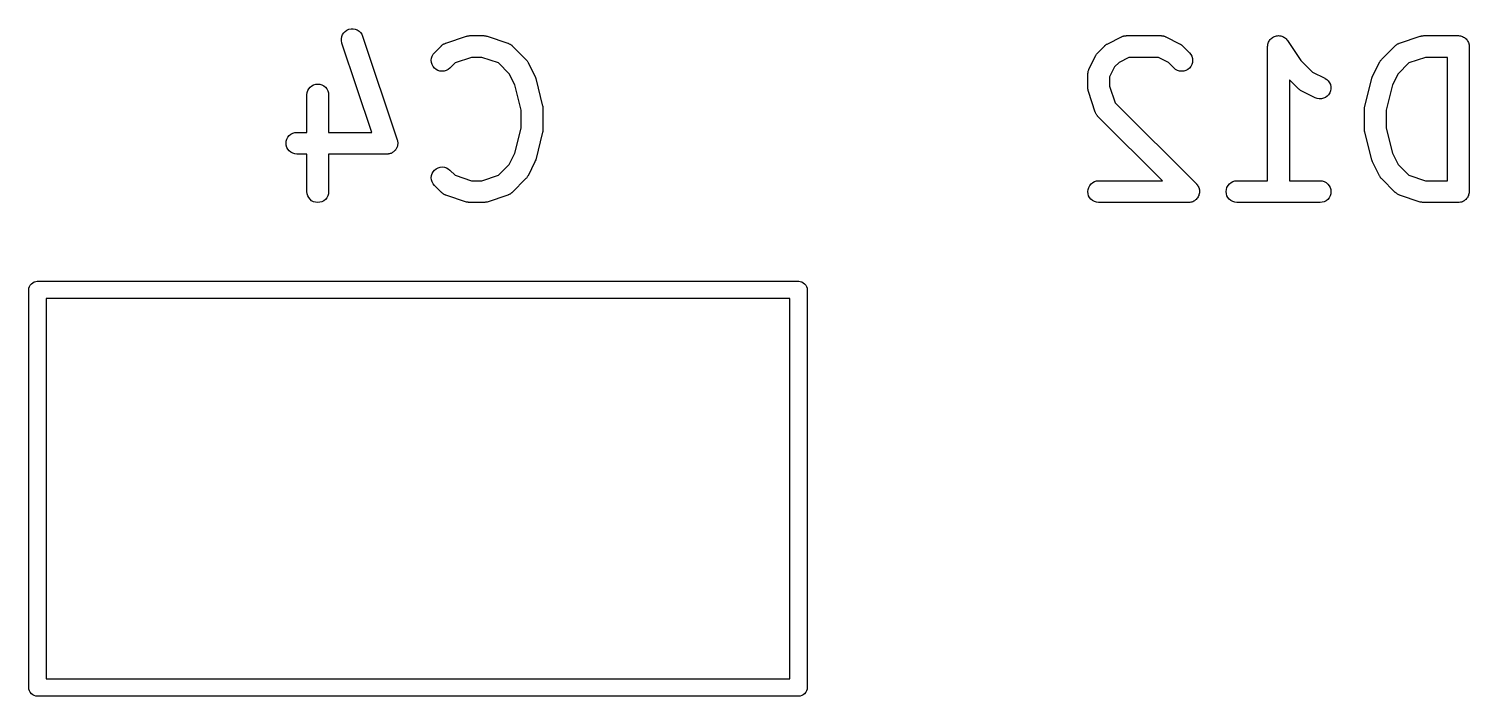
# Model space of a CAD drawing. Extents: x 82.3 to 113.6, y -103.4 to -64.8.
# Drawn here: x 84.57 to 94.49, y -103.43 to -98.83 of the extents above; entities that cross this region are included whole.
import ezdxf

# ---------------------------------------------------------------- set-up
doc = ezdxf.new("R2010")
doc.units = 0
doc.layers.add('BLACK', color=7, linetype='CONTINUOUS')

msp = doc.modelspace()

# ---------------------------------------------------------------- linework, layer by layer
at = {"layer": 'BLACK', "linetype": 'CONTINUOUS'}
for p, q in [((86.7229, -98.8985), (86.7255, -98.8841)), ((86.7255, -98.8841), (86.7309, -98.8705)), ((86.7309, -98.8705), (86.7388, -98.8582)), ((86.7388, -98.8582), (86.749, -98.8477)), ((86.749, -98.8477), (86.761, -98.8393)), ((86.761, -98.8393), (86.7744, -98.8334)), ((86.7744, -98.8334), (86.7887, -98.8303)), ((86.7887, -98.8303), (86.8033, -98.83)), ((86.8033, -98.83), (86.8177, -98.8325)), ((86.8177, -98.8325), (86.8314, -98.8378)), ((86.8314, -98.8378), (86.8438, -98.8456)), ((86.8438, -98.8456), (86.8544, -98.8557)), ((86.8544, -98.8557), (86.8628, -98.8677)), ((86.8628, -98.8677), (86.8688, -98.881)), ((86.8688, -98.881), (87.1069, -99.5953)), ((87.4406, -98.9288), (87.5834, -98.8812)), ((87.5834, -98.8812), (87.5844, -98.8809)), ((87.5844, -98.8809), (87.5885, -98.88)), ((87.5885, -98.88), (87.5926, -98.8788)), ((87.5926, -98.8788), (87.5957, -98.8785)), ((87.5957, -98.8785), (87.5987, -98.8779)), ((87.5987, -98.8779), (87.6029, -98.8778)), ((87.6029, -98.8778), (87.6071, -98.8774)), ((87.6071, -98.8774), (87.7024, -98.8774)), ((87.7024, -98.8774), (87.7034, -98.8774)), ((87.7034, -98.8774), (87.7076, -98.8779)), ((87.7076, -98.8779), (87.7118, -98.878)), ((87.7118, -98.878), (87.7149, -98.8787)), ((87.7149, -98.8787), (87.718, -98.879)), ((87.718, -98.879), (87.722, -98.8803)), ((87.722, -98.8803), (87.7261, -98.8812)), ((87.7261, -98.8812), (87.869, -98.9288)), ((91.9998, -98.9329), (92.095, -98.8853)), ((92.095, -98.8853), (92.096, -98.8848)), ((92.096, -98.8848), (92.098, -98.8841)), ((92.098, -98.8841), (92.1, -98.883)), ((92.1, -98.883), (92.1049, -98.8816)), ((92.1049, -98.8816), (92.1097, -98.8798)), ((92.1097, -98.8798), (92.1119, -98.8794)), ((92.1119, -98.8794), (92.114, -98.8788)), ((92.114, -98.8788), (92.1191, -98.8783)), ((92.1191, -98.8783), (92.1242, -98.8775)), ((92.1242, -98.8775), (92.1264, -98.8776)), ((92.1264, -98.8776), (92.1286, -98.8774)), ((92.1286, -98.8774), (92.3667, -98.8774)), ((92.3667, -98.8774), (92.3677, -98.8774)), ((92.3677, -98.8774), (92.3699, -98.8776)), ((92.3699, -98.8776), (92.3721, -98.8776)), ((92.3721, -98.8776), (92.3772, -98.8784)), ((92.3772, -98.8784), (92.3823, -98.879)), ((92.3823, -98.879), (92.3844, -98.8797)), ((92.3844, -98.8797), (92.3865, -98.8801)), ((92.3865, -98.8801), (92.3913, -98.8819)), ((92.3913, -98.8819), (92.3962, -98.8834)), ((92.3962, -98.8834), (92.3981, -98.8845)), ((92.3981, -98.8845), (92.4002, -98.8853)), ((92.4002, -98.8853), (92.4954, -98.9329)), ((93.1237, -98.8988), (93.1293, -98.8943)), ((93.1293, -98.8943), (93.135, -98.8897)), ((93.135, -98.8897), (93.1351, -98.8897)), ((93.1351, -98.8896), (93.1414, -98.8863)), ((93.1351, -98.8897), (93.1351, -98.8896)), ((93.1414, -98.8863), (93.148, -98.8829)), ((93.148, -98.8829), (93.1481, -98.8828)), ((93.148, -98.8829), (93.148, -98.8829)), ((93.1481, -98.8828), (93.155, -98.8808)), ((93.155, -98.8808), (93.162, -98.8787)), ((93.162, -98.8787), (93.1621, -98.8787)), ((93.1621, -98.8787), (93.1692, -98.8781)), ((93.1621, -98.8787), (93.1621, -98.8787)), ((93.1692, -98.8781), (93.1766, -98.8774)), ((93.1766, -98.8774), (93.1767, -98.8774)), ((93.1767, -98.8774), (93.1767, -98.8774)), ((93.1767, -98.8774), (93.1838, -98.8781)), ((93.1838, -98.8781), (93.1912, -98.8789)), ((93.1912, -98.8789), (93.1912, -98.8789)), ((93.1912, -98.8789), (93.1913, -98.8789)), ((93.1913, -98.8789), (93.1983, -98.8811)), ((93.1983, -98.8811), (93.2051, -98.8832)), ((93.2051, -98.8832), (93.2052, -98.8832)), ((93.2052, -98.8832), (93.2053, -98.8832)), ((93.2053, -98.8832), (93.2119, -98.8868)), ((93.2119, -98.8868), (93.218, -98.8901)), ((93.218, -98.8901), (93.2181, -98.8902)), ((93.2181, -98.8902), (93.2181, -98.8902)), ((93.2181, -98.8902), (93.2237, -98.8948)), ((93.2237, -98.8948), (93.2293, -98.8994)), ((94.0096, -98.9288), (94.1525, -98.8812)), ((94.1525, -98.8812), (94.1535, -98.8809)), ((94.1535, -98.8809), (94.1576, -98.88)), ((94.1576, -98.88), (94.1616, -98.8788)), ((94.1616, -98.8788), (94.1647, -98.8785)), ((94.1647, -98.8785), (94.1678, -98.8779)), ((94.1678, -98.8779), (94.172, -98.8778)), ((94.172, -98.8778), (94.1762, -98.8774)), ((94.1762, -98.8774), (94.4143, -98.8774)), ((94.4143, -98.8774), (94.4148, -98.8774)), ((94.4148, -98.8774), (94.4148, -98.8774)), ((94.4148, -98.8774), (94.4148, -98.8774)), ((94.4148, -98.8774), (94.4153, -98.8774)), ((94.4153, -98.8774), (94.4224, -98.8782)), ((94.4224, -98.8782), (94.4294, -98.8789)), ((94.4294, -98.8789), (94.4296, -98.879)), ((94.4296, -98.879), (94.4299, -98.879)), ((94.4299, -98.879), (94.4366, -98.8811)), ((94.4366, -98.8811), (94.4433, -98.8832)), ((94.4433, -98.8832), (94.4436, -98.8834)), ((94.4436, -98.8834), (94.4438, -98.8834)), ((94.4438, -98.8834), (94.45, -98.8869)), ((94.45, -98.8869), (94.4562, -98.8902)), ((94.4562, -98.8902), (94.4564, -98.8904)), ((94.4564, -98.8904), (94.4567, -98.8905)), ((94.4567, -98.8905), (94.4621, -98.895)), ((94.4621, -98.895), (94.4675, -98.8995)), ((86.7231, -98.9132), (86.7229, -98.8985)), ((86.7261, -98.9275), (86.7231, -98.9132)), ((86.7265, -98.9285), (86.7261, -98.9275)), ((86.9317, -99.544), (86.7265, -98.9285)), ((87.3543, -99.0059), (87.3636, -98.9946)), ((87.3636, -98.9946), (87.4113, -98.947)), ((87.4113, -98.947), (87.412, -98.9462)), ((87.412, -98.9462), (87.4137, -98.9449)), ((87.4137, -98.9449), (87.4152, -98.9433)), ((87.4152, -98.9433), (87.4194, -98.9403)), ((87.4194, -98.9403), (87.4234, -98.9371)), ((87.4234, -98.9371), (87.4254, -98.9361)), ((87.4254, -98.9361), (87.4272, -98.9348)), ((87.4272, -98.9348), (87.4319, -98.9327)), ((87.4319, -98.9327), (87.4364, -98.9304)), ((87.4364, -98.9304), (87.4386, -98.9297)), ((87.4386, -98.9297), (87.4406, -98.9288)), ((87.869, -98.9288), (87.8699, -98.9292)), ((87.8699, -98.9292), (87.8719, -98.9301)), ((87.8719, -98.9301), (87.8741, -98.9308)), ((87.8741, -98.9308), (87.8786, -98.9332)), ((87.8786, -98.9332), (87.8832, -98.9353)), ((87.8832, -98.9353), (87.885, -98.9366)), ((87.885, -98.9366), (87.887, -98.9377)), ((87.887, -98.9377), (87.8909, -98.9409)), ((87.8909, -98.9409), (87.8951, -98.9439)), ((87.8951, -98.9439), (87.8966, -98.9456)), ((87.8966, -98.9456), (87.8983, -98.947)), ((87.8983, -98.947), (87.9935, -99.0422)), ((91.93, -98.9978), (91.9327, -98.9946)), ((91.9327, -98.9946), (91.9803, -98.947)), ((91.9803, -98.947), (91.981, -98.9462)), ((91.981, -98.9462), (91.9843, -98.9436)), ((91.9843, -98.9436), (91.9874, -98.9407)), ((91.9874, -98.9407), (91.99, -98.939)), ((91.99, -98.939), (91.9925, -98.9371)), ((91.9925, -98.9371), (91.9962, -98.9352)), ((91.9962, -98.9352), (91.9998, -98.9329)), ((92.4954, -98.9329), (92.4964, -98.9334)), ((92.4964, -98.9334), (92.4999, -98.9357)), ((92.4999, -98.9357), (92.5036, -98.9377)), ((92.5036, -98.9377), (92.506, -98.9397)), ((92.506, -98.9397), (92.5087, -98.9414)), ((92.5087, -98.9414), (92.5117, -98.9443)), ((92.5117, -98.9443), (92.5149, -98.947)), ((92.5149, -98.947), (92.5626, -98.9946)), ((92.5626, -98.9946), (92.5633, -98.9953)), ((92.5633, -98.9953), (92.5724, -99.0068)), ((93.1012, -98.9513), (93.102, -98.9442)), ((93.1012, -98.9514), (93.1012, -98.9513)), ((93.1012, -98.9515), (93.1012, -98.9514)), ((93.1012, -98.9514), (93.1012, -98.9514)), ((93.1012, -98.9524), (93.1012, -98.9515)), ((93.1012, -99.8774), (93.1012, -98.9524)), ((93.102, -98.9442), (93.1028, -98.9369)), ((93.1028, -98.9368), (93.1051, -98.9296)), ((93.1028, -98.9369), (93.1028, -98.9368)), ((93.1028, -98.9368), (93.1028, -98.9368)), ((93.1051, -98.9296), (93.1072, -98.9229)), ((93.1072, -98.9229), (93.1073, -98.9228)), ((93.1072, -98.9229), (93.1072, -98.9229)), ((93.1073, -98.9228), (93.1109, -98.9162)), ((93.1109, -98.9162), (93.1142, -98.9101)), ((93.1142, -98.9101), (93.1143, -98.9101)), ((93.1143, -98.91), (93.1191, -98.9043)), ((93.1143, -98.9101), (93.1143, -98.91)), ((93.1191, -98.9043), (93.1236, -98.8989)), ((93.1236, -98.8989), (93.1237, -98.8988)), ((93.1237, -98.8988), (93.1237, -98.8988)), ((93.2293, -98.8994), (93.2294, -98.8995)), ((93.2294, -98.8995), (93.2294, -98.8995)), ((93.2294, -98.8995), (93.2339, -98.905)), ((93.2339, -98.905), (93.2386, -98.9108)), ((93.2386, -98.9108), (93.3297, -99.0475)), ((93.8851, -99.0422), (93.9803, -98.947)), ((93.9803, -98.947), (93.981, -98.9462)), ((93.981, -98.9462), (93.9828, -98.9449)), ((93.9828, -98.9449), (93.9843, -98.9433)), ((93.9843, -98.9433), (93.9885, -98.9403)), ((93.9885, -98.9403), (93.9925, -98.9371)), ((93.9925, -98.9371), (93.9944, -98.9361)), ((93.9944, -98.9361), (93.9962, -98.9348)), ((93.9962, -98.9348), (94.0009, -98.9327)), ((94.0009, -98.9327), (94.0055, -98.9304)), ((94.0055, -98.9304), (94.0076, -98.9297)), ((94.0076, -98.9297), (94.0096, -98.9288)), ((94.4675, -98.8995), (94.4677, -98.8997)), ((94.4677, -98.8997), (94.4679, -98.8999)), ((94.4679, -98.8999), (94.4723, -98.9054)), ((94.4723, -98.9054), (94.4768, -98.9109)), ((94.4768, -98.9109), (94.4769, -98.9111)), ((94.4769, -98.9111), (94.477, -98.9113)), ((94.477, -98.9113), (94.4803, -98.9176)), ((94.4803, -98.9176), (94.4836, -98.9238)), ((94.4836, -98.9238), (94.4837, -98.9241)), ((94.4837, -98.9241), (94.4838, -98.9243)), ((94.4838, -98.9243), (94.4858, -98.9311)), ((94.4858, -98.9311), (94.4879, -98.9378)), ((94.4879, -98.9378), (94.4879, -98.9381)), ((94.4879, -98.9381), (94.488, -98.9383)), ((94.488, -98.9383), (94.4886, -98.9453)), ((94.4886, -98.9453), (94.4893, -98.9524)), ((94.4893, -98.9524), (94.4893, -99.9524)), ((87.3417, -99.0474), (87.3431, -99.0328)), ((87.343, -99.0619), (87.3417, -99.0474)), ((87.3472, -99.076), (87.343, -99.0619)), ((87.3431, -99.0328), (87.3474, -99.0188)), ((87.3541, -99.0889), (87.3472, -99.076)), ((87.3474, -99.0188), (87.3543, -99.0059)), ((87.3633, -99.1003), (87.3541, -99.0889)), ((87.5048, -99.0656), (87.4697, -99.1007)), ((87.6193, -99.0274), (87.5048, -99.0656)), ((87.6902, -99.0274), (87.6193, -99.0274)), ((87.8047, -99.0656), (87.6902, -99.0274)), ((87.8788, -99.1397), (87.8047, -99.0656)), ((87.9935, -99.0422), (87.9942, -99.0429)), ((87.9942, -99.0429), (87.9969, -99.0462)), ((87.9969, -99.0462), (87.9998, -99.0493)), ((87.9998, -99.0493), (88.0014, -99.052)), ((88.0014, -99.052), (88.0034, -99.0544)), ((88.0034, -99.0544), (88.0053, -99.0581)), ((88.0053, -99.0581), (88.0076, -99.0617)), ((88.0076, -99.0617), (88.0552, -99.1569)), ((91.871, -99.1093), (91.9186, -99.0141)), ((91.9186, -99.0141), (91.9191, -99.0131)), ((91.9191, -99.0131), (91.9214, -99.0096)), ((91.9214, -99.0096), (91.9234, -99.0059)), ((91.9234, -99.0059), (91.9254, -99.0035)), ((91.9254, -99.0035), (91.9271, -99.0009)), ((91.9271, -99.0009), (91.93, -98.9978)), ((92.0474, -99.092), (92.0131, -99.1606)), ((92.0778, -99.0616), (92.0474, -99.092)), ((92.1463, -99.0274), (92.0778, -99.0616)), ((92.349, -99.0274), (92.1463, -99.0274)), ((92.4175, -99.0616), (92.349, -99.0274)), ((92.4565, -99.1007), (92.4175, -99.0616)), ((92.5716, -99.0898), (92.5622, -99.101)), ((92.5786, -99.0769), (92.5716, -99.0898)), ((92.5724, -99.0068), (92.5792, -99.0198)), ((92.5829, -99.063), (92.5786, -99.0769)), ((92.5792, -99.0198), (92.5832, -99.0338)), ((92.5845, -99.0484), (92.5829, -99.063)), ((92.5832, -99.0338), (92.5845, -99.0484)), ((93.3297, -99.0475), (93.4111, -99.1288)), ((93.8234, -99.1569), (93.871, -99.0617)), ((93.871, -99.0617), (93.8715, -99.0608)), ((93.8715, -99.0608), (93.8738, -99.0572)), ((93.8738, -99.0572), (93.8758, -99.0535)), ((93.8758, -99.0535), (93.8778, -99.0511)), ((93.8778, -99.0511), (93.8795, -99.0485)), ((93.8795, -99.0485), (93.8824, -99.0455)), ((93.8824, -99.0455), (93.8851, -99.0422)), ((94.0738, -99.0656), (93.9997, -99.1397)), ((94.1884, -99.0274), (94.0738, -99.0656)), ((94.3393, -99.0274), (94.1884, -99.0274)), ((94.3393, -99.8774), (94.3393, -99.0274)), ((87.3745, -99.1097), (87.3633, -99.1003)), ((87.3874, -99.1167), (87.3745, -99.1097)), ((87.4013, -99.121), (87.3874, -99.1167)), ((87.4159, -99.1226), (87.4013, -99.121)), ((87.4305, -99.1213), (87.4159, -99.1226)), ((87.4445, -99.1173), (87.4305, -99.1213)), ((87.4575, -99.1105), (87.4445, -99.1173)), ((87.469, -99.1014), (87.4575, -99.1105)), ((87.4697, -99.1007), (87.469, -99.1014)), ((87.9173, -99.2167), (87.8788, -99.1397)), ((88.0552, -99.1569), (88.0556, -99.1579)), ((88.0556, -99.1579), (88.0558, -99.1582)), ((88.0558, -99.1582), (88.0559, -99.1585)), ((88.0559, -99.1585), (88.0583, -99.1651)), ((88.0583, -99.1651), (88.0607, -99.1716)), ((88.0607, -99.1716), (88.0607, -99.172)), ((88.0607, -99.172), (88.0609, -99.1723)), ((88.0609, -99.1723), (88.1085, -99.3628)), ((91.8631, -99.1418), (91.8633, -99.1396)), ((91.8631, -99.1429), (91.8631, -99.1418)), ((91.8631, -99.2381), (91.8631, -99.1429)), ((91.8633, -99.1374), (91.8642, -99.1324)), ((91.8633, -99.1396), (91.8633, -99.1374)), ((91.8642, -99.1324), (91.8647, -99.1273)), ((91.8647, -99.1273), (91.8654, -99.1252)), ((91.8654, -99.1252), (91.8658, -99.123)), ((91.8658, -99.123), (91.8676, -99.1182)), ((91.8676, -99.1182), (91.8692, -99.1133)), ((91.8692, -99.1133), (91.8702, -99.1114)), ((91.8702, -99.1114), (91.871, -99.1093)), ((92.0131, -99.1606), (92.0131, -99.2259)), ((92.4678, -99.1099), (92.4565, -99.1007)), ((92.4807, -99.1169), (92.4678, -99.1099)), ((92.4947, -99.1211), (92.4807, -99.1169)), ((92.5093, -99.1226), (92.4947, -99.1211)), ((92.5238, -99.1212), (92.5093, -99.1226)), ((92.5379, -99.1171), (92.5238, -99.1212)), ((92.5508, -99.1102), (92.5379, -99.1171)), ((92.5622, -99.101), (92.5508, -99.1102)), ((93.3136, -99.2435), (93.2512, -99.1811)), ((93.2512, -99.1811), (93.2512, -99.8774)), ((93.4111, -99.1288), (93.4954, -99.171)), ((93.4954, -99.171), (93.4964, -99.1715)), ((93.4964, -99.1715), (93.5087, -99.1795)), ((93.5087, -99.1795), (93.5192, -99.1897)), ((93.5192, -99.1897), (93.5275, -99.2017)), ((93.7701, -99.3628), (93.8177, -99.1723)), ((93.8177, -99.1723), (93.818, -99.1713)), ((93.818, -99.1713), (93.8181, -99.1709)), ((93.8181, -99.1709), (93.8182, -99.1706)), ((93.8182, -99.1706), (93.8207, -99.1641)), ((93.8207, -99.1641), (93.8231, -99.1576)), ((93.8231, -99.1576), (93.8233, -99.1573)), ((93.8233, -99.1573), (93.8234, -99.1569)), ((93.9997, -99.1397), (93.9612, -99.2167)), ((86.4845, -99.2847), (86.4862, -99.2701)), ((86.4845, -99.2857), (86.4845, -99.2847)), ((86.4845, -99.544), (86.4845, -99.2857)), ((86.4862, -99.2701), (86.4906, -99.2562)), ((86.4906, -99.2562), (86.4976, -99.2433)), ((86.4976, -99.2433), (86.507, -99.2321)), ((86.507, -99.2321), (86.5185, -99.223)), ((86.5185, -99.223), (86.5314, -99.2162)), ((86.5314, -99.2162), (86.5455, -99.212)), ((86.5455, -99.212), (86.56, -99.2107)), ((86.56, -99.2107), (86.5746, -99.2122)), ((86.5746, -99.2122), (86.5886, -99.2166)), ((86.5886, -99.2166), (86.6015, -99.2235)), ((86.6015, -99.2235), (86.6127, -99.2329)), ((86.6127, -99.2329), (86.622, -99.2442)), ((86.622, -99.2442), (86.6289, -99.2571)), ((86.6289, -99.2571), (86.6331, -99.2711)), ((86.6331, -99.2711), (86.6345, -99.2857)), ((86.6345, -99.2857), (86.6345, -99.544)), ((87.9607, -99.3902), (87.9173, -99.2167)), ((91.8635, -99.2423), (91.8631, -99.2381)), ((91.8636, -99.2465), (91.8635, -99.2423)), ((91.8642, -99.2495), (91.8636, -99.2465)), ((91.8645, -99.2527), (91.8642, -99.2495)), ((91.8657, -99.2567), (91.8645, -99.2527)), ((91.8666, -99.2608), (91.8657, -99.2567)), ((91.8669, -99.2618), (91.8666, -99.2608)), ((91.9146, -99.4047), (91.8669, -99.2618)), ((92.0131, -99.2259), (92.0513, -99.3404)), ((93.3169, -99.2462), (93.3136, -99.2435)), ((93.3199, -99.2491), (93.3169, -99.2462)), ((93.3225, -99.2508), (93.3199, -99.2491)), ((93.3249, -99.2528), (93.3225, -99.2508)), ((93.3287, -99.2548), (93.3249, -99.2528)), ((93.3322, -99.2571), (93.3287, -99.2548)), ((93.3331, -99.2576), (93.3322, -99.2571)), ((93.4284, -99.3052), (93.3331, -99.2576)), ((93.5107, -99.295), (93.4988, -99.3034)), ((93.5209, -99.2844), (93.5107, -99.295)), ((93.5288, -99.2721), (93.5209, -99.2844)), ((93.5275, -99.2017), (93.5333, -99.2151)), ((93.5341, -99.2585), (93.5288, -99.2721)), ((93.5333, -99.2151), (93.5364, -99.2294)), ((93.5367, -99.2441), (93.5341, -99.2585)), ((93.5364, -99.2294), (93.5367, -99.2441)), ((93.9612, -99.2167), (93.9179, -99.3902)), ((87.9607, -99.5146), (87.9607, -99.3902)), ((88.1085, -99.3628), (88.1087, -99.3638)), ((88.1087, -99.3638), (88.1089, -99.3651)), ((88.1089, -99.3651), (88.1093, -99.3664)), ((88.1093, -99.3664), (88.1099, -99.3724)), ((88.1099, -99.3724), (88.1107, -99.3783)), ((88.1107, -99.3783), (88.1106, -99.3796)), ((88.1106, -99.3796), (88.1107, -99.381)), ((88.1107, -99.381), (88.1107, -99.5238)), ((92.0513, -99.3404), (92.6102, -99.8993)), ((93.442, -99.3104), (93.4284, -99.3052)), ((93.4565, -99.3129), (93.442, -99.3104)), ((93.4711, -99.3125), (93.4565, -99.3129)), ((93.4854, -99.3093), (93.4711, -99.3125)), ((93.4988, -99.3034), (93.4854, -99.3093)), ((93.7679, -99.3772), (93.7688, -99.3713)), ((93.768, -99.3786), (93.7679, -99.3772)), ((93.7679, -99.3799), (93.768, -99.3786)), ((93.7679, -99.381), (93.7679, -99.3799)), ((93.7679, -99.5238), (93.7679, -99.381)), ((93.7688, -99.3713), (93.7695, -99.3654)), ((93.7695, -99.3654), (93.7699, -99.3641)), ((93.7699, -99.3641), (93.7701, -99.3628)), ((93.9179, -99.3902), (93.9179, -99.5146)), ((91.9155, -99.4067), (91.9146, -99.4047)), ((91.9161, -99.4088), (91.9155, -99.4067)), ((91.9184, -99.4134), (91.9161, -99.4088)), ((91.9205, -99.418), (91.9184, -99.4134)), ((91.9218, -99.4198), (91.9205, -99.418)), ((91.9228, -99.4218), (91.9218, -99.4198)), ((91.926, -99.4258), (91.9228, -99.4218)), ((91.929, -99.43), (91.926, -99.4258)), ((91.9306, -99.4315), (91.929, -99.43)), ((91.9319, -99.4332), (91.9306, -99.4315)), ((91.9327, -99.434), (91.9319, -99.4332)), ((92.3761, -99.8774), (91.9327, -99.434)), ((86.3432, -99.604), (86.3475, -99.59)), ((86.3475, -99.59), (86.3545, -99.5771)), ((86.3545, -99.5771), (86.3638, -99.5658)), ((86.3638, -99.5658), (86.3752, -99.5566)), ((86.3752, -99.5566), (86.3881, -99.5497)), ((86.3881, -99.5497), (86.4021, -99.5455)), ((86.4021, -99.5455), (86.4167, -99.544)), ((86.4167, -99.544), (86.4845, -99.544)), ((86.6345, -99.544), (86.9317, -99.544)), ((87.9173, -99.6881), (87.9607, -99.5146)), ((88.1085, -99.542), (88.0609, -99.7325)), ((88.1087, -99.5407), (88.1085, -99.542)), ((88.1091, -99.5394), (88.1087, -99.5407)), ((88.1097, -99.5335), (88.1091, -99.5394)), ((88.1106, -99.5275), (88.1097, -99.5335)), ((88.1107, -99.5249), (88.1106, -99.5262)), ((88.1106, -99.5262), (88.1106, -99.5275)), ((88.1107, -99.5238), (88.1107, -99.5249)), ((93.768, -99.5251), (93.7679, -99.5238)), ((93.7679, -99.5265), (93.768, -99.5251)), ((93.7687, -99.5324), (93.7679, -99.5265)), ((93.7693, -99.5384), (93.7687, -99.5324)), ((93.7697, -99.5397), (93.7693, -99.5384)), ((93.7698, -99.541), (93.7697, -99.5397)), ((93.7701, -99.542), (93.7698, -99.541)), ((93.8177, -99.7325), (93.7701, -99.542)), ((93.9179, -99.5146), (93.9612, -99.6881)), ((86.3417, -99.6185), (86.3432, -99.604)), ((86.343, -99.6331), (86.3417, -99.6185)), ((86.3471, -99.6471), (86.343, -99.6331)), ((86.3539, -99.6601), (86.3471, -99.6471)), ((86.3631, -99.6715), (86.3539, -99.6601)), ((86.3743, -99.6809), (86.3631, -99.6715)), ((86.3871, -99.688), (86.3743, -99.6809)), ((86.4011, -99.6924), (86.3871, -99.688)), ((87.0546, -99.6913), (87.0503, -99.6926)), ((87.0589, -99.6904), (87.0546, -99.6913)), ((87.0616, -99.6892), (87.0589, -99.6904)), ((87.0643, -99.6884), (87.0616, -99.6892)), ((87.0682, -99.6863), (87.0643, -99.6884)), ((87.0723, -99.6845), (87.0682, -99.6863)), ((87.0747, -99.6829), (87.0723, -99.6845)), ((87.0772, -99.6815), (87.0747, -99.6829)), ((87.0807, -99.6787), (87.0772, -99.6815)), ((87.0844, -99.6761), (87.0807, -99.6787)), ((87.0863, -99.6741), (87.0844, -99.6761)), ((87.0886, -99.6723), (87.0863, -99.6741)), ((87.0914, -99.6688), (87.0886, -99.6723)), ((87.0945, -99.6656), (87.0914, -99.6688)), ((87.0961, -99.6632), (87.0945, -99.6656)), ((87.0979, -99.661), (87.0961, -99.6632)), ((87.1, -99.657), (87.0979, -99.661)), ((87.1024, -99.6533), (87.1, -99.657)), ((87.1035, -99.6506), (87.1024, -99.6533)), ((87.1049, -99.6481), (87.1035, -99.6506)), ((87.1062, -99.6438), (87.1049, -99.6481)), ((87.1078, -99.6397), (87.1062, -99.6438)), ((87.1069, -99.5953), (87.1072, -99.5963)), ((87.1072, -99.5963), (87.1081, -99.6007)), ((87.1083, -99.6369), (87.1078, -99.6397)), ((87.1081, -99.6007), (87.1094, -99.605)), ((87.1092, -99.6341), (87.1083, -99.6369)), ((87.1096, -99.6297), (87.1092, -99.6341)), ((87.1094, -99.605), (87.1096, -99.6078)), ((87.1096, -99.6078), (87.1102, -99.6106)), ((87.1105, -99.6253), (87.1096, -99.6297)), ((87.1102, -99.6106), (87.1103, -99.6151)), ((87.1103, -99.6151), (87.1107, -99.6196)), ((87.1107, -99.6196), (87.1104, -99.6224)), ((87.1104, -99.6224), (87.1105, -99.6253)), ((87.8788, -99.7651), (87.9173, -99.6881)), ((93.9612, -99.6881), (93.9997, -99.7651)), ((86.4156, -99.694), (86.4011, -99.6924)), ((86.4167, -99.694), (86.4156, -99.694)), ((86.4845, -99.694), (86.4167, -99.694)), ((86.4845, -99.9524), (86.4845, -99.694)), ((87.0357, -99.694), (86.6345, -99.694)), ((86.6345, -99.694), (86.6345, -99.9524)), ((87.0402, -99.6936), (87.0357, -99.694)), ((87.0446, -99.6935), (87.0402, -99.6936)), ((87.0474, -99.6929), (87.0446, -99.6935)), ((87.0503, -99.6926), (87.0474, -99.6929)), ((87.3754, -99.7945), (87.3883, -99.7877)), ((87.3883, -99.7877), (87.4024, -99.7835)), ((87.4024, -99.7835), (87.4169, -99.7821)), ((87.4169, -99.7821), (87.4315, -99.7836)), ((87.4315, -99.7836), (87.4455, -99.7879)), ((87.4455, -99.7879), (87.4584, -99.7948)), ((87.8047, -99.8392), (87.8788, -99.7651)), ((88.0552, -99.7478), (88.0076, -99.8431)), ((88.0553, -99.7475), (88.0552, -99.7478)), ((88.0555, -99.7472), (88.0553, -99.7475)), ((88.0579, -99.7407), (88.0555, -99.7472)), ((88.0604, -99.7342), (88.0579, -99.7407)), ((88.0605, -99.7338), (88.0604, -99.7342)), ((88.0606, -99.7335), (88.0605, -99.7338)), ((88.0609, -99.7325), (88.0606, -99.7335)), ((93.8178, -99.7328), (93.8177, -99.7325)), ((93.8179, -99.7331), (93.8178, -99.7328)), ((93.8203, -99.7396), (93.8179, -99.7331)), ((93.8226, -99.7463), (93.8203, -99.7396)), ((93.8228, -99.7466), (93.8226, -99.7463)), ((93.8229, -99.7469), (93.8228, -99.7466)), ((93.8234, -99.7478), (93.8229, -99.7469)), ((93.871, -99.8431), (93.8234, -99.7478)), ((93.9997, -99.7651), (94.0738, -99.8392)), ((87.3417, -99.8564), (87.3433, -99.8418)), ((87.3429, -99.8709), (87.3417, -99.8564)), ((87.347, -99.885), (87.3429, -99.8709)), ((87.3433, -99.8418), (87.3476, -99.8278)), ((87.3538, -99.898), (87.347, -99.885)), ((87.3476, -99.8278), (87.3546, -99.815)), ((87.3546, -99.815), (87.364, -99.8037)), ((87.364, -99.8037), (87.3754, -99.7945)), ((87.4584, -99.7948), (87.4697, -99.8041)), ((87.4697, -99.8041), (87.5048, -99.8392)), ((87.5048, -99.8392), (87.6193, -99.8774)), ((87.6193, -99.8774), (87.6902, -99.8774)), ((87.6902, -99.8774), (87.8047, -99.8392)), ((87.9935, -99.8626), (87.8983, -99.9578)), ((87.9962, -99.8593), (87.9935, -99.8626)), ((87.9991, -99.8563), (87.9962, -99.8593)), ((88.0008, -99.8537), (87.9991, -99.8563)), ((88.0028, -99.8512), (88.0008, -99.8537)), ((88.0048, -99.8475), (88.0028, -99.8512)), ((88.0071, -99.844), (88.0048, -99.8475)), ((88.0076, -99.8431), (88.0071, -99.844)), ((91.8852, -99.8992), (91.8966, -99.8899)), ((91.8966, -99.8899), (91.9095, -99.883)), ((91.9095, -99.883), (91.9235, -99.8788)), ((91.9235, -99.8788), (91.9381, -99.8774)), ((91.9381, -99.8774), (92.3761, -99.8774)), ((92.8376, -99.8992), (92.849, -99.8899)), ((92.849, -99.8899), (92.8619, -99.883)), ((92.8619, -99.883), (92.8759, -99.8788)), ((92.8759, -99.8788), (92.8905, -99.8774)), ((92.8905, -99.8774), (93.1012, -99.8774)), ((93.2512, -99.8774), (93.4619, -99.8774)), ((93.4619, -99.8774), (93.463, -99.8774)), ((93.463, -99.8774), (93.4775, -99.879)), ((93.4775, -99.879), (93.4915, -99.8834)), ((93.4915, -99.8834), (93.5043, -99.8905)), ((93.8733, -99.8466), (93.871, -99.8431)), ((93.8752, -99.8504), (93.8733, -99.8466)), ((93.8771, -99.8528), (93.8752, -99.8504)), ((93.8788, -99.8555), (93.8771, -99.8528)), ((93.8817, -99.8585), (93.8788, -99.8555)), ((93.8843, -99.8618), (93.8817, -99.8585)), ((93.8851, -99.8626), (93.8843, -99.8618)), ((93.9803, -99.9578), (93.8851, -99.8626)), ((94.0738, -99.8392), (94.1884, -99.8774)), ((94.1884, -99.8774), (94.3393, -99.8774)), ((86.486, -99.9669), (86.4845, -99.9524)), ((86.4902, -99.981), (86.486, -99.9669)), ((86.4971, -99.9939), (86.4902, -99.981)), ((86.6285, -99.9819), (86.6214, -99.9948)), ((86.6329, -99.968), (86.6285, -99.9819)), ((86.6345, -99.9534), (86.6329, -99.968)), ((86.6345, -99.9524), (86.6345, -99.9534)), ((87.3629, -99.9094), (87.3538, -99.898)), ((87.3636, -99.9102), (87.3629, -99.9094)), ((87.4113, -99.9578), (87.3636, -99.9102)), ((87.413, -99.9592), (87.4113, -99.9578)), ((87.4145, -99.9608), (87.413, -99.9592)), ((87.4186, -99.9638), (87.4145, -99.9608)), ((87.4226, -99.9671), (87.4186, -99.9638)), ((87.4245, -99.9681), (87.4226, -99.9671)), ((87.4263, -99.9694), (87.4245, -99.9681)), ((87.4309, -99.9716), (87.4263, -99.9694)), ((87.4355, -99.974), (87.4309, -99.9716)), ((87.4376, -99.9746), (87.4355, -99.974)), ((87.4396, -99.9756), (87.4376, -99.9746)), ((87.4406, -99.9759), (87.4396, -99.9756)), ((87.5834, -100.024), (87.4406, -99.9759)), ((87.869, -99.9759), (87.7261, -100.024)), ((87.871, -99.975), (87.869, -99.9759)), ((87.8731, -99.9744), (87.871, -99.975)), ((87.8776, -99.972), (87.8731, -99.9744)), ((87.8823, -99.97), (87.8776, -99.972)), ((87.8841, -99.9687), (87.8823, -99.97)), ((87.8861, -99.9677), (87.8841, -99.9687)), ((87.8901, -99.9645), (87.8861, -99.9677)), ((87.8943, -99.9615), (87.8901, -99.9645)), ((87.8958, -99.9599), (87.8943, -99.9615)), ((87.8975, -99.9585), (87.8958, -99.9599)), ((87.8983, -99.9578), (87.8975, -99.9585)), ((91.8631, -99.9519), (91.8646, -99.9373)), ((91.8644, -99.9664), (91.8631, -99.9519)), ((91.8686, -99.9805), (91.8644, -99.9664)), ((91.8646, -99.9373), (91.869, -99.9233)), ((91.8753, -99.9934), (91.8686, -99.9805)), ((91.869, -99.9233), (91.8759, -99.9104)), ((91.8759, -99.9104), (91.8852, -99.8992)), ((92.6102, -99.8993), (92.6107, -99.8999)), ((92.6107, -99.8999), (92.6107, -99.8999)), ((92.6107, -99.8999), (92.6107, -99.8999)), ((92.6107, -99.8999), (92.6109, -99.9001)), ((92.6109, -99.9001), (92.6154, -99.9058)), ((92.6154, -99.9058), (92.6199, -99.9113)), ((92.6228, -99.988), (92.6193, -99.9943)), ((92.6199, -99.9113), (92.62, -99.9114)), ((92.62, -99.9114), (92.62, -99.9115)), ((92.62, -99.9115), (92.6233, -99.9179)), ((92.6262, -99.9817), (92.6228, -99.988)), ((92.6233, -99.9179), (92.6267, -99.9243)), ((92.6263, -99.9814), (92.6262, -99.9816)), ((92.6262, -99.9816), (92.6262, -99.9817)), ((92.6285, -99.9742), (92.6263, -99.9814)), ((92.6267, -99.9243), (92.6267, -99.9244)), ((92.6267, -99.9244), (92.6268, -99.9245)), ((92.6268, -99.9245), (92.6288, -99.9314)), ((92.6306, -99.9677), (92.6285, -99.9742)), ((92.6288, -99.9314), (92.6308, -99.9383)), ((92.6314, -99.9602), (92.6306, -99.9675)), ((92.6306, -99.9675), (92.6306, -99.9676)), ((92.6306, -99.9676), (92.6306, -99.9677)), ((92.6308, -99.9383), (92.6308, -99.9385)), ((92.6308, -99.9385), (92.6309, -99.9386)), ((92.6309, -99.9386), (92.6315, -99.9459)), ((92.6321, -99.9532), (92.6314, -99.9602)), ((92.6315, -99.9459), (92.6321, -99.9529)), ((92.6321, -99.9529), (92.6321, -99.953)), ((92.6321, -99.953), (92.6321, -99.9532)), ((92.8155, -99.9519), (92.817, -99.9373)), ((92.8168, -99.9664), (92.8155, -99.9519)), ((92.8209, -99.9805), (92.8168, -99.9664)), ((92.817, -99.9373), (92.8213, -99.9233)), ((92.8277, -99.9934), (92.8209, -99.9805)), ((92.8213, -99.9233), (92.8283, -99.9104)), ((92.8283, -99.9104), (92.8376, -99.8992)), ((93.5043, -99.8905), (93.5155, -99.8999)), ((93.5155, -99.8999), (93.5247, -99.9113)), ((93.531, -99.9814), (93.5241, -99.9943)), ((93.5247, -99.9113), (93.5314, -99.9243)), ((93.5354, -99.9675), (93.531, -99.9814)), ((93.5314, -99.9243), (93.5356, -99.9383)), ((93.5369, -99.9529), (93.5354, -99.9675)), ((93.5356, -99.9383), (93.5369, -99.9529)), ((93.982, -99.9592), (93.9803, -99.9578)), ((93.9835, -99.9608), (93.982, -99.9592)), ((93.9876, -99.9638), (93.9835, -99.9608)), ((93.9916, -99.9671), (93.9876, -99.9638)), ((93.9936, -99.9681), (93.9916, -99.9671)), ((93.9953, -99.9694), (93.9936, -99.9681)), ((94, -99.9716), (93.9953, -99.9694)), ((94.0045, -99.974), (94, -99.9716)), ((94.0066, -99.9746), (94.0045, -99.974)), ((94.0086, -99.9756), (94.0066, -99.9746)), ((94.0096, -99.9759), (94.0086, -99.9756)), ((94.1525, -100.024), (94.0096, -99.9759)), ((94.4798, -99.9881), (94.4765, -99.9943)), ((94.4832, -99.9819), (94.4798, -99.9881)), ((94.4833, -99.9817), (94.4832, -99.9819)), ((94.4834, -99.9814), (94.4833, -99.9817)), ((94.4855, -99.9747), (94.4834, -99.9814)), ((94.4876, -99.968), (94.4855, -99.9747)), ((94.4877, -99.9677), (94.4876, -99.968)), ((94.4878, -99.9675), (94.4877, -99.9677)), ((94.4885, -99.9605), (94.4878, -99.9675)), ((94.4893, -99.9534), (94.4885, -99.9605)), ((94.4893, -99.9524), (94.4893, -99.9529)), ((94.4893, -99.9529), (94.4893, -99.9529)), ((94.4893, -99.9529), (94.4893, -99.9529)), ((94.4893, -99.9529), (94.4893, -99.9534)), ((86.5063, -100.005), (86.4971, -99.9939)), ((86.5176, -100.015), (86.5063, -100.005)), ((86.5305, -100.022), (86.5176, -100.015)), ((86.5444, -100.026), (86.5305, -100.022)), ((86.559, -100.027), (86.5444, -100.026)), ((86.5736, -100.026), (86.559, -100.027)), ((86.5876, -100.022), (86.5736, -100.026)), ((86.6006, -100.015), (86.5876, -100.022)), ((86.612, -100.006), (86.6006, -100.015)), ((86.6214, -99.9948), (86.612, -100.006)), ((87.5875, -100.024), (87.5834, -100.024)), ((87.5915, -100.026), (87.5875, -100.024)), ((87.5947, -100.026), (87.5915, -100.026)), ((87.5977, -100.027), (87.5947, -100.026)), ((87.6019, -100.027), (87.5977, -100.027)), ((87.6061, -100.027), (87.6019, -100.027)), ((87.6071, -100.027), (87.6061, -100.027)), ((87.7024, -100.027), (87.6071, -100.027)), ((87.7066, -100.027), (87.7024, -100.027)), ((87.7108, -100.027), (87.7066, -100.027)), ((87.7138, -100.026), (87.7108, -100.027)), ((87.7169, -100.026), (87.7138, -100.026)), ((87.721, -100.025), (87.7169, -100.026)), ((87.7251, -100.024), (87.721, -100.025)), ((87.7261, -100.024), (87.7251, -100.024)), ((91.8845, -100.005), (91.8753, -99.9934)), ((91.8957, -100.014), (91.8845, -100.005)), ((91.9085, -100.021), (91.8957, -100.014)), ((91.9225, -100.026), (91.9085, -100.021)), ((91.937, -100.027), (91.9225, -100.026)), ((91.9381, -100.027), (91.937, -100.027)), ((92.5571, -100.027), (91.9381, -100.027)), ((92.5643, -100.027), (92.5571, -100.027)), ((92.5715, -100.026), (92.5643, -100.027)), ((92.5716, -100.026), (92.5715, -100.026)), ((92.5717, -100.026), (92.5716, -100.026)), ((92.5786, -100.024), (92.5717, -100.026)), ((92.5855, -100.022), (92.5786, -100.024)), ((92.5856, -100.022), (92.5855, -100.022)), ((92.5857, -100.022), (92.5856, -100.022)), ((92.592, -100.018), (92.5857, -100.022)), ((92.5984, -100.015), (92.592, -100.018)), ((92.5985, -100.015), (92.5984, -100.015)), ((92.5986, -100.015), (92.5985, -100.015)), ((92.6043, -100.01), (92.5986, -100.015)), ((92.6098, -100.006), (92.6043, -100.01)), ((92.6099, -100.006), (92.6098, -100.006)), ((92.61, -100.006), (92.6099, -100.006)), ((92.6146, -100), (92.61, -100.006)), ((92.6192, -99.9945), (92.6146, -100)), ((92.6193, -99.9943), (92.6192, -99.9944)), ((92.6192, -99.9944), (92.6192, -99.9945)), ((92.8369, -100.005), (92.8277, -99.9934)), ((92.8481, -100.014), (92.8369, -100.005)), ((92.8609, -100.021), (92.8481, -100.014)), ((92.8749, -100.026), (92.8609, -100.021)), ((92.8894, -100.027), (92.8749, -100.026)), ((92.8905, -100.027), (92.8894, -100.027)), ((93.4619, -100.027), (92.8905, -100.027)), ((93.4765, -100.026), (93.4619, -100.027)), ((93.4905, -100.022), (93.4765, -100.026)), ((93.5034, -100.015), (93.4905, -100.022)), ((93.5148, -100.006), (93.5034, -100.015)), ((93.5241, -99.9943), (93.5148, -100.006)), ((94.1566, -100.024), (94.1525, -100.024)), ((94.1606, -100.026), (94.1566, -100.024)), ((94.1637, -100.026), (94.1606, -100.026)), ((94.1667, -100.027), (94.1637, -100.026)), ((94.171, -100.027), (94.1667, -100.027)), ((94.1751, -100.027), (94.171, -100.027)), ((94.1762, -100.027), (94.1751, -100.027)), ((94.4143, -100.027), (94.1762, -100.027)), ((94.4213, -100.027), (94.4143, -100.027)), ((94.4283, -100.026), (94.4213, -100.027)), ((94.4286, -100.026), (94.4283, -100.026)), ((94.4289, -100.026), (94.4286, -100.026)), ((94.4356, -100.024), (94.4289, -100.026)), ((94.4424, -100.022), (94.4356, -100.024)), ((94.4426, -100.022), (94.4424, -100.022)), ((94.4429, -100.022), (94.4426, -100.022)), ((94.4491, -100.018), (94.4429, -100.022)), ((94.4554, -100.015), (94.4491, -100.018)), ((94.4556, -100.015), (94.4554, -100.015)), ((94.4558, -100.015), (94.4556, -100.015)), ((94.4613, -100.01), (94.4558, -100.015)), ((94.4668, -100.006), (94.4613, -100.01)), ((94.4669, -100.006), (94.4668, -100.006)), ((94.4671, -100.006), (94.4669, -100.006)), ((94.4716, -100), (94.4671, -100.006)), ((94.4762, -99.9948), (94.4716, -100)), ((94.4763, -99.9945), (94.4762, -99.9948)), ((94.4765, -99.9943), (94.4763, -99.9945)), ((84.5874, -100.587), (84.5965, -100.58)), ((84.5965, -100.58), (84.6069, -100.574)), ((84.6069, -100.574), (84.6182, -100.571)), ((84.6182, -100.571), (84.6271, -100.57)), ((84.6271, -100.57), (84.63, -100.57)), ((84.63, -100.57), (84.6329, -100.57)), ((84.6329, -100.57), (89.8671, -100.57)), ((89.8671, -100.57), (89.87, -100.57)), ((89.87, -100.57), (89.8729, -100.57)), ((89.8729, -100.57), (89.8729, -100.57)), ((89.8729, -100.57), (89.8818, -100.571)), ((89.8818, -100.571), (89.8931, -100.574)), ((89.8931, -100.574), (89.9035, -100.58)), ((89.9035, -100.58), (89.9126, -100.587)), ((84.5697, -100.63), (84.5709, -100.618)), ((84.57, -100.633), (84.5697, -100.63)), ((84.57, -103.367), (84.57, -100.633)), ((84.5709, -100.618), (84.5743, -100.607)), ((84.5743, -100.607), (84.5799, -100.597)), ((84.5799, -100.597), (84.5874, -100.587)), ((89.9126, -100.587), (89.9201, -100.597)), ((89.9201, -100.597), (89.9257, -100.607)), ((89.9257, -100.607), (89.9291, -100.618)), ((89.9291, -100.618), (89.9303, -100.63)), ((89.9303, -100.63), (89.93, -100.633)), ((89.93, -100.633), (89.93, -103.367)), ((84.69, -100.69), (84.69, -103.31)), ((89.81, -100.69), (84.69, -100.69)), ((89.81, -103.31), (89.81, -100.69)), ((84.69, -103.31), (89.81, -103.31)), ((84.5697, -103.37), (84.57, -103.367)), ((84.5709, -103.382), (84.5697, -103.37)), ((84.5743, -103.393), (84.5709, -103.382)), ((84.5799, -103.403), (84.5743, -103.393)), ((84.5874, -103.413), (84.5799, -103.403)), ((84.5965, -103.42), (84.5874, -103.413)), ((84.6069, -103.426), (84.5965, -103.42)), ((84.6182, -103.429), (84.6069, -103.426)), ((84.6271, -103.43), (84.6182, -103.429)), ((84.63, -103.43), (84.6271, -103.43)), ((84.6271, -103.43), (84.6271, -103.43)), ((84.6329, -103.43), (84.63, -103.43)), ((89.8671, -103.43), (84.6329, -103.43)), ((89.87, -103.43), (89.8671, -103.43)), ((89.8818, -103.429), (89.87, -103.43)), ((89.8931, -103.426), (89.8818, -103.429)), ((89.9035, -103.42), (89.8931, -103.426)), ((89.9126, -103.413), (89.9035, -103.42)), ((89.9201, -103.403), (89.9126, -103.413)), ((89.9257, -103.393), (89.9201, -103.403)), ((89.9291, -103.382), (89.9257, -103.393)), ((89.93, -103.373), (89.9291, -103.382)), ((89.93, -103.367), (89.9303, -103.37)), ((89.9303, -103.37), (89.93, -103.373)), ((89.93, -103.373), (89.93, -103.373))]:
    msp.add_line(p, q, dxfattribs=at)

doc.saveas('drawing.dxf')
